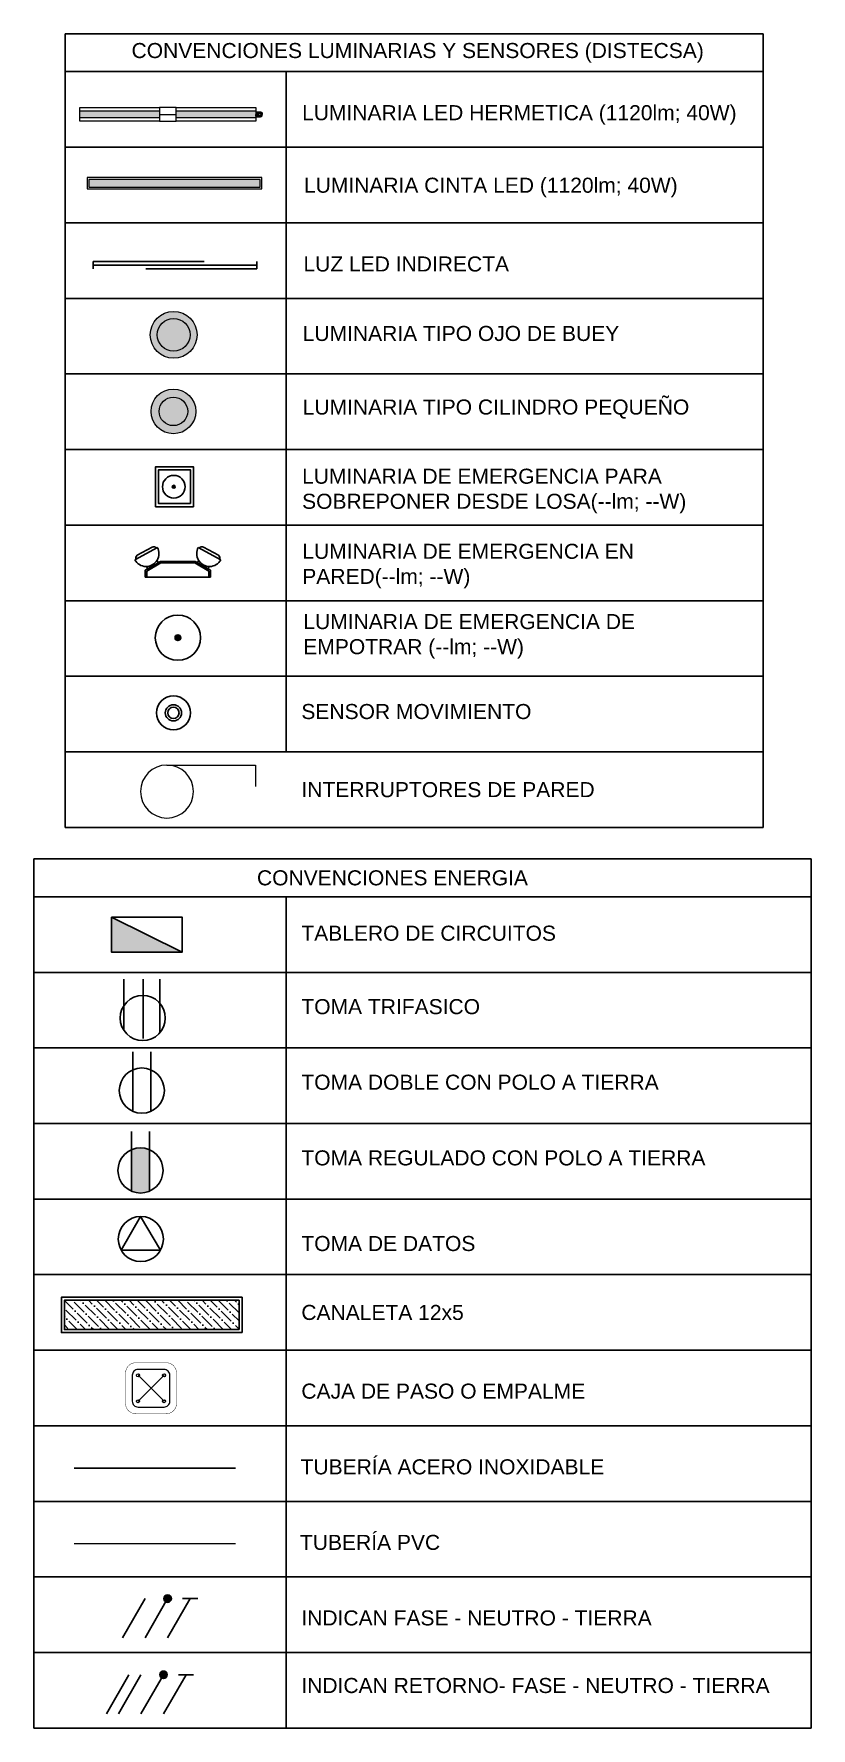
# Model space of a CAD drawing. Header units: metres. Extents: x -692 to 1029, y -233 to 3386.
# Drawn here: x 651.09 to 656.26, y 2606.58 to 2617.84 of the extents above; entities that cross this region are included whole.
import ezdxf
from ezdxf.lldxf.tags import DXFTag

# ---------------------------------------------------------------- set-up
doc = ezdxf.new("R2010")
doc.units = ezdxf.units.M
for name, pattern in [('CONTINUA', [0]), ('DASHED2', [9.525, 6.35, -3.175]), ('LÍNEAS_OCULTASX2', [0.75, 0.5, -0.25])]:
    doc.linetypes.add(name, pattern=pattern)
for name, color, linetype in [('-ALAMBRADO', 7, 'Continuous'), ('-CN-GYD-ILUMINACION-EM', 1, 'Continuous'), ('-CN-GYD-TEXTOS', 7, 'Continuous'), ('BYPASS', 7, 'Continuous'), ('CAJA DE PASO', 86, 'Continuous'), ('GG_EMERGENCIA 03', 1, 'Continuous'), ('GG_PROYECCION', 9, 'DASHED2'), ('LUMINARIA DE EMERGENCIA', 1, 'Continuous'), ('LUMINARIA EMERGENCIA DE EMPOTRAR', 1, 'Continuous'), ('LUMINARIA LED CIRCULAR', 7, 'Continuous'), ('LUZ LED INDIRECTA', 7, 'Continuous'), ('RE60', 7, 'Continuous'), ('SENSOR MOVIMIENTO', 3, 'Continuous'), ('T', 1, 'Continuous'), ('TB', 7, 'Continuous'), ('TOMA REGULADO', 1, 'Continuous'), ('TOMA TRIFASICO', 1, 'Continuous')]:
    doc.layers.add(name, color=color, linetype=linetype)
for name, color, linetype, lineweight in [('-CN-GYD-LUMINARIA CINTA LED', 4, 'Continuous', 18), ('-CN-GYD-LUMINARIA LED HERMETICA', 1, 'Continuous', 5), ('-CN-GYD-TUBERIA PVC', 96, 'PVC_LINE', 25), ('-CN-GYD-TUBERÍA ILUMINACION', 5, 'Continuous', 18), ('-CN-GYD-TUBERÍA PRINCIPAL ILUMINACION', 5, 'Continuous', 5), ('-CN-GYD-TUBERÍA TOMACORRIENTE PVC', 86, 'Continuous', 18), ('-CN-INTERRUPTORES DE PARED', 3, 'Continuous', 20), ('_TEXTO', 7, 'Continuous', 9), ('LUMINARIA DE EMERGENCIA PARA SOBREPONER', 1, 'Continuous', 25), ('RE80', 7, 'Continuous', 15)]:
    doc.layers.add(name, color=color, linetype=linetype, lineweight=lineweight)
doc.layers.add('JCA_HATCH 254', color=7, linetype='Continuous', true_color=0xc4c4c4)
doc.styles.add('GYD', font='arial.ttf', dxfattribs={"height": 2.5})
doc.styles.add('ROMANS', font='arial.ttf')
doc.styles.get("Standard").update_dxf_attribs({"font": 'arial.ttf'})
tags = doc.linetypes.add('EMT_LINE', pattern='A,0.5,-0.2,["EMT",Standard,S=0.1,R=0,X=-0.1,Y=-0.05],-0.25', length=0.95).pattern_tags.tags
tags[6] = DXFTag(74, 10)
tags = doc.linetypes.add('PVC_LINE', pattern='A,0.5,-0.2,["PVC",Standard,S=0.1,R=0,X=-0.1,Y=-0.05],-0.25', length=0.95).pattern_tags.tags
tags[6] = DXFTag(74, 10)
pattern_1 = [(180, (4.985, -38.812), (-6.00631, -10.40324), [1.50158, -10.51105]), (270, (4.2344, -38.812), (6.00631, -10.40324), [0.75079, -20.05569]), (270, (4.047, -38.812), (6.00631, -10.40324), [0.60063, -20.20584]), (270, (4.422, -38.812), (6.00631, -10.40324), [0.60063, -20.20584]), (240, (3.859, -38.812), (6.00631, -10.40324), [0.4805, -11.53212]), (300, (4.61, -38.812), (12.01262, -4e-09), [0.4805, -11.53212])]

# ---------------------------------------------------------------- blocks, each defined once
blk = doc.blocks.new('Sensor 360º_')
at = {"layer": 'SENSOR MOVIMIENTO'}
for radius in [0.113, 0.054, 0.0375]:
    blk.add_circle((0, 0), radius, dxfattribs=at)
blk = doc.blocks.new('OJO DE BUEY 12W')
at = {"layer": 'JCA_HATCH 254', "transparency": 33554687}
h = blk.add_hatch(color=256, dxfattribs=at)
h.dxf.hatch_style = 1
h.paths.add_polyline_path([(-103.7, 0, 1), (103.7, 0, 1)])
h.paths.add_polyline_path([(72.7, 0, -1), (-72.7, 0, -1)], flags=16)
at = {"layer": 'LUMINARIA LED CIRCULAR', "linetype": 'EMT_LINE', "lineweight": 5, "ltscale": 10}
h = blk.add_hatch(color=256, dxfattribs=at)
h.dxf.hatch_style = 1
h.set_gradient(color1=(147, 149, 152), color2=(248, 246, 176), name='SPHERICAL')
edge = h.paths.add_edge_path()
edge.add_arc((0, 0), 72.7, 0, 360)
at = {"layer": 'LUMINARIA LED CIRCULAR', "linetype": 'Continuous', "lineweight": 5, "ltscale": 10}
for radius in [103.7, 72.7]:
    blk.add_circle((0, 0), radius, dxfattribs=at)
blk = doc.blocks.new('LUMINARIA HERMETICA 40W')
h = blk.add_hatch()
h.set_pattern_fill('SWAMP', color=252, scale=0.472938, angle=180)
h.set_pattern_definition(pattern_1)
h.paths.add_polyline_path([(-24, 55), (23, 55), (23, 585), (-24, 585)])
h = blk.add_hatch()
h.set_pattern_fill('SWAMP', color=252, scale=0.472938, angle=180)
h.set_pattern_definition(pattern_1)
h.paths.add_polyline_path([(-24, -585), (23, -585), (23, -55), (-24, -55)])
at = {"layer": '-CN-INTERRUPTORES DE PARED', "color": 1, "extrusion": (0, 0, -1)}
for p, q in [((-46, 585), (46, 585)), ((-46, 55), (-46, 585)), ((46, 585), (46, 559)), ((46, 559), (46, 55)), ((-46, -559), (-46, -55)), ((46, -55), (46, -585)), ((-46, -585), (-46, -559)), ((46, -585), (-46, -585))]:
    blk.add_line(p, q, dxfattribs=at)
at = {"layer": '-CN-INTERRUPTORES DE PARED', "color": 1}
for p, q in [((46, 55), (-46, 55)), ((0, 55), (0, -55)), ((46, -55), (46, 55)), ((-46, -55), (46, -55)), ((-16, -587), (-17, -588)), ((-17, -588), (-17, -589)), ((-17, -589), (-17, -595)), ((-17, -595), (-12, -595)), ((-15, -587), (-16, -587)), ((-12, -596), (-16, -596)), ((-16, -596), (-16, -604)), ((-16, -604), (-12, -604)), ((-16, -605), (-16, -615)), ((-12, -605), (-16, -605)), ((-16, -615), (-14, -617)), ((-13, -587), (-15, -587)), ((-14, -617), (-14, -621)), ((-14, -621), (-14, -623)), ((-14, -623), (-11, -626)), ((-13, -587), (-13, -585)), ((-13, -585), (0, -585)), ((-12, -588), (-13, -587)), ((0, -587), (-13, -587)), ((-11, -589), (-12, -588)), ((-12, -595), (-12, -596)), ((-12, -604), (-12, -605)), ((-8, -588), (-11, -589)), ((-11, -626), (0, -626)), ((-7, -588), (-8, -588)), ((-3, -587), (-7, -588)), ((0, -587), (-3, -587)), ((13, -585), (0, -585)), ((0, -587), (3, -587)), ((0, -587), (13, -587)), ((11, -626), (0, -626)), ((3, -587), (7, -588)), ((7, -588), (8, -588)), ((8, -588), (11, -589)), ((11, -589), (12, -588)), ((14, -623), (11, -626)), ((12, -588), (13, -587)), ((17, -595), (12, -595)), ((12, -595), (12, -596)), ((12, -596), (16, -596)), ((16, -604), (12, -604)), ((12, -604), (12, -605)), ((12, -605), (16, -605)), ((13, -587), (13, -585)), ((13, -587), (15, -587)), ((16, -615), (14, -617)), ((14, -617), (14, -621)), ((14, -621), (14, -623)), ((15, -587), (16, -587)), ((16, -587), (17, -588)), ((16, -596), (16, -604)), ((16, -605), (16, -615)), ((17, -588), (17, -589)), ((17, -589), (17, -595))]:
    blk.add_line(p, q, dxfattribs=at)
for points in [[(-46, 55), (-46, -55)], [(-17, -594), (-11, -594), (-8, -594), (0, -594)], [(-14, -617), (0, -617)], [(-12, -595), (0, -595)], [(-12, -596), (0, -596)], [(-12, -604), (0, -604)], [(-12, -605), (0, -605)], [(-11, -589), (-11, -595)], [(-9, -615), (-11, -617)], [(-7, -605), (-7, -615), (-9, -615), (-9, -605)], [(-8, -588), (-8, -595)], [(-8, -604), (-8, -596)], [(-7, -615), (-4, -617)], [(17, -594), (11, -594), (8, -594), (0, -594)], [(12, -595), (0, -595)], [(12, -596), (0, -596)], [(12, -604), (0, -604)], [(12, -605), (0, -605)], [(14, -617), (0, -617)], [(7, -615), (4, -617)], [(7, -605), (7, -615), (9, -615), (9, -605)], [(8, -588), (8, -595)], [(8, -604), (8, -596)], [(9, -615), (11, -617)], [(11, -589), (11, -595)]]:
    blk.add_lwpolyline(points, dxfattribs=at)
at = {"color": 1}
for points in [[(23, 55), (-24, 55), (-24, 585), (23, 585)], [(23, -585), (-24, -585), (-24, -55), (23, -55)]]:
    blk.add_lwpolyline(points, close=True, dxfattribs=at)
blk = doc.blocks.new('*U35')
at = {"layer": '-CN-GYD-ILUMINACION-EM', "ltscale": 0.3}
for p, q in [((-145, 270), (-200, 170)), ((-114, 285), (-197, 136)), ((-119, 277), (-119, 277)), ((-193, 144), (-193, 144)), ((-145, -270), (-200, -170)), ((-114, -285), (-197, -136)), ((-193, -144), (-193, -144)), ((-119, -277), (-119, -277))]:
    blk.add_line(p, q, dxfattribs=at)
at = {"layer": '-CN-GYD-ILUMINACION-EM'}
for p, q in [((-104, 116), (-104, -116)), ((-94, 114), (-94, -114)), ((0, 217), (-46, 217)), ((0, 207), (-40, 207)), ((0, -217), (0, 217)), ((-46, -217), (0, -217)), ((-40, -207), (0, -207))]:
    blk.add_line(p, q, dxfattribs=at)
for points in [[(-96, 130), (-110, 138)], [(-46, 217), (-104, 116)], [(-40, 207), (-94, 114)], [(-56, 199), (-70, 208)], [(-96, -130), (-110, -138)], [(-46, -217), (-104, -116)], [(-40, -207), (-94, -114)], [(-56, -199), (-70, -208)]]:
    blk.add_lwpolyline(points, dxfattribs=at)
at = {"layer": '-CN-GYD-ILUMINACION-EM', "ltscale": 0.3}
for centre, radius, start, end in [((-156, 211), 85.5, 240.9715, 60.9715), ((-128, 260), 19.1, 60.9715, 150.9715), ((-183, 161), 19.1, 150.9715, 240.9715), ((-183, -161), 19.1, 119.0285, 209.0285), ((-156, -211), 85.5, 299.0285, 119.0285), ((-128, -260), 19.1, 209.0285, 299.0285)]:
    blk.add_arc(centre, radius, start, end, dxfattribs=at)
at = {"layer": '-CN-GYD-TEXTOS', "style": 'GYD'}
blk.add_attdef('5', (-68, -406), '', height=125, rotation=90, dxfattribs=at)
blk = doc.blocks.new('A$Cc7fbbbd8')
at = {"layer": 'GG_EMERGENCIA 03', "ltscale": 0.3}
h = blk.add_hatch(dxfattribs=at)
h.set_pattern_fill('ANSI31', color=256, scale=0.0005, angle=90)
h.set_pattern_definition([(135, (0.0614115, 0.0595737), (-0.00112253, -0.00112253), [])])
edge = h.paths.add_edge_path()
edge.add_arc((0.0614, 0.1), 0.00475, 0, 360)
for points in [[(-0.005, 0.0348), (-0.005, 0.1606), (0.1278, 0.1606), (0.1278, 0.0348)], [(0.005, 0.0448), (0.005, 0.1506), (0.1178, 0.1506), (0.1178, 0.0448)]]:
    blk.add_lwpolyline(points, close=True, dxfattribs=at)
for radius in [0.0376, 0.00475]:
    blk.add_circle((0.0614, 0.1), radius, dxfattribs=at)
blk = doc.blocks.new('Luminaria Lineal lumen')
at = {"layer": '-CN-INTERRUPTORES DE PARED'}
h = blk.add_hatch(dxfattribs=at)
h.set_pattern_fill('SWAMP', color=252, scale=0.5, angle=90)
h.set_pattern_definition([(90, (-99.318, -5.545), (-10.99852, 6.35), [1.5875, -11.1125]), (180, (-99.3185, -4.7517), (-10.99852, -6.35), [0.79375, -21.2033]), (180, (-99.3185, -4.553), (-10.99852, -6.35), [0.635, -21.36205]), (180, (-99.3185, -4.95), (-10.99852, -6.35), [0.635, -21.36205]), (150, (-99.318, -4.355), (-10.99852, -6.35), [0.508, -12.192]), (210, (-99.318, -5.149), (-5e-09, -12.7), [0.508, -12.192])])
h.paths.add_polyline_path([(-560, 25), (-560, -25), (560, -25), (560, 25)])
at = {"layer": '-CN-INTERRUPTORES DE PARED', "color": 4}
for points in [[(-572, -37), (-572, 37), (572, 37), (572, -37)], [(-560, -25), (-560, 25), (560, 25), (560, -25)]]:
    blk.add_lwpolyline(points, close=True, dxfattribs=at)
blk = doc.blocks.new('A$C9f2337e8')
at = {"layer": 'GG_PROYECCION', "color": 40, "linetype": 'CONTINUA', "ltscale": 0.3, "true_color": 0xf8d731, "const_width": 0.01}
blk.add_lwpolyline([(-6.832, -0.371), (0.409, -0.371)], dxfattribs=at)
at = {"layer": 'GG_PROYECCION', "color": 0, "ltscale": 0.3}
blk.add_lwpolyline([(-6.832, -0.396), (-6.832, -0.346), (0.409, -0.346), (0.409, -0.396)], close=True, dxfattribs=at)
blk = doc.blocks.new('A$Cd32da91f')
at = {"layer": '-CN-GYD-TUBERÍA ILUMINACION', "linetype": 'EMT_LINE', "lineweight": 5, "ltscale": 10}
h = blk.add_hatch(color=256, dxfattribs=at)
h.dxf.hatch_style = 1
h.set_gradient(color1=(248, 215, 49), color2=(248, 215, 49), name='INVSPHERICAL')
h.paths.add_polyline_path([(0.0875, -0.0302), (0.0971, -0.032), (0.1061, -0.0355), (0.1144, -0.0406), (0.1216, -0.0472), (0.1274, -0.0549), (0.1318, -0.0636), (0.1344, -0.073), (0.1353, -0.0827), (0.1344, -0.0923), (0.1318, -0.1017), (0.1274, -0.1104), (0.1216, -0.1181), (0.1144, -0.1247), (0.1061, -0.1298), (0.0971, -0.1333), (0.0875, -0.1351), (0.0778, -0.1351), (0.0682, -0.1333), (0.0592, -0.1298), (0.0509, -0.1247), (0.0437, -0.1181), (0.0379, -0.1104), (0.0336, -0.1017), (0.0309, -0.0923), (0.03, -0.0827), (0.0309, -0.073), (0.0336, -0.0636), (0.0379, -0.0549), (0.0437, -0.0472), (0.0509, -0.0406), (0.0592, -0.0355), (0.0682, -0.032), (0.0778, -0.0302)])
at = {"transparency": 33554687}
h = blk.add_hatch(color=256, dxfattribs=at)
h.dxf.hatch_style = 1
edge = h.paths.add_edge_path()
edge.add_ellipse((0.0827, -0.0827), major_axis=(0.0514, 0.0514), ratio=1, start_angle=0, end_angle=360)
edge.add_ellipse((0.0827, -0.0827), major_axis=(0.0584, 0.0584), ratio=1, start_angle=0, end_angle=360)
edge.add_ellipse((0.0827, -0.0827), major_axis=(0.0514, 0.0514), ratio=1, start_angle=0, end_angle=360)
edge.add_ellipse((0.0827, -0.0827), major_axis=(0.0584, 0.0584), ratio=1, start_angle=0, end_angle=360)
edge.add_ellipse((0.0827, -0.0827), major_axis=(0.0514, 0.0514), ratio=1, start_angle=0, end_angle=360)
edge.add_ellipse((0.0827, -0.0827), major_axis=(0.0584, 0.0584), ratio=1, start_angle=0, end_angle=360)
h = blk.add_hatch(dxfattribs=at)
h.set_pattern_fill('ANGLE', color=256)
h.set_pattern_definition([(0, (0, 0), (0, 6.985), [5.08, -1.905]), (90, (0, 0), (-6.985, 4e-16), [5.08, -1.905])])
edge = h.paths.add_edge_path()
edge.add_ellipse((0.0827, -0.0827), major_axis=(0.0584, 0.0584), ratio=1, start_angle=0, end_angle=360)
edge = h.paths.add_edge_path(flags=16)
edge.add_ellipse((0.0827, -0.0827), major_axis=(0.0372, 0.0372), ratio=1, start_angle=0, end_angle=360)
h = blk.add_hatch(color=256, dxfattribs=at)
h.dxf.hatch_style = 1
edge = h.paths.add_edge_path()
edge.add_ellipse((0.0827, -0.0827), major_axis=(0.0584, 0.0584), ratio=1, start_angle=0, end_angle=360)
edge = h.paths.add_edge_path(flags=16)
edge.add_ellipse((0.0827, -0.0827), major_axis=(0.0372, 0.0372), ratio=1, start_angle=0, end_angle=360)
at = {"layer": '-CN-GYD-TUBERÍA ILUMINACION', "linetype": 'Continuous', "ltscale": 10}
for major_axis in [(0.0584, 0.0584), (0.0372, 0.0372)]:
    blk.add_ellipse((0.0827, -0.0827), major_axis=major_axis, ratio=1, start_param=5.497787, end_param=11.780972, dxfattribs=at)
blk = doc.blocks.new('A$C078c93ae')
at = {"layer": 'LUMINARIA EMERGENCIA DE EMPOTRAR', "ltscale": 0.3}
h = blk.add_hatch(dxfattribs=at)
h.set_pattern_fill('ANSI31', color=256, scale=0.001)
h.set_pattern_definition([(45, (-0.005658, 0.0751944), (-0.00224506, 0.00224506), [])])
edge = h.paths.add_edge_path()
edge.add_arc((0.0752, 0.0752), 0.00949, 0, 360)
for radius in [0.0752, 0.00949]:
    blk.add_circle((0.0752, 0.0752, 0), radius, dxfattribs=at)
blk = doc.blocks.new('t')
at = {"layer": 'T'}
for p, q in [((0.0063, 0.03), (0.2042, 0.03)), ((0.0063, -0.03), (0.2042, -0.03))]:
    blk.add_line(p, q, dxfattribs=at)
blk.add_circle((0.075, 0), 0.075, dxfattribs=at)
blk = doc.blocks.new('TB')
at = {"layer": 'TB'}
h = blk.add_hatch(color=256, dxfattribs=at)
h.dxf.hatch_style = 1
h.paths.add_polyline_path([(0.1564, 0), (-0.1564, 0.1562), (-0.1564, 0)])
blk.add_lwpolyline([(-0.1564, 0.1562), (0.1564, 0.1562), (0.1564, 0), (-0.1564, 0)], close=True, dxfattribs=at)
blk.add_lwpolyline([(0.1564, 0), (-0.1564, 0.1562)], dxfattribs=at)
blk = doc.blocks.new('Caja de paso')
at = {"layer": '-CN-GYD-TUBERÍA TOMACORRIENTE PVC', "const_width": 0.00173}
blk.add_lwpolyline([(-0.1111, 0.0667), (-0.1111, -0.0667, 0.414214), (-0.0667, -0.1111), (0.0667, -0.1111, 0.414214), (0.1111, -0.0667), (0.1111, 0.0667, 0.414214), (0.0667, 0.1111), (-0.0667, 0.1111, 0.414214)], format="xyb", close=True, dxfattribs=at)
at = {"layer": '-CN-GYD-TUBERÍA TOMACORRIENTE PVC'}
blk.add_lwpolyline([(-0.0566, -0.0819), (0.0566, -0.0819, 0.414214), (0.0819, -0.0566), (0.0819, 0.0566, 0.414214), (0.0566, 0.0819), (-0.0566, 0.0819, 0.414214), (-0.0819, 0.0566), (-0.0819, -0.0566, 0.414214)], format="xyb", close=True, dxfattribs=at)
at = {"layer": '-CN-GYD-TUBERÍA TOMACORRIENTE PVC', "linetype": 'LÍNEAS_OCULTASX2'}
for points in [[(-0.0566, 0.0566), (0.0566, -0.0566)], [(0.0566, 0.0566), (-0.0566, -0.0566)]]:
    blk.add_lwpolyline(points, dxfattribs=at)
at = {"layer": '-CN-GYD-TUBERÍA TOMACORRIENTE PVC'}
for centre in [(-0.0566, 0.0566), (0.0566, 0.0566), (-0.0566, -0.0566), (0.0566, -0.0566)]:
    blk.add_circle(centre, 0.00665, dxfattribs=at)
blk = doc.blocks.new('3x')
at = {"layer": '-ALAMBRADO'}
h = blk.add_hatch(color=256, dxfattribs=at)
edge = h.paths.add_edge_path()
edge.add_arc((0.078, 0.13), 0.025, 0, 360)
for p, q in [((-0.152, 0.13), (-0.302, -0.13)), ((-0.072, 0.13), (-0.222, -0.13)), ((0.078, 0.13), (-0.072, -0.13)), ((0.228, 0.13), (0.078, -0.13))]:
    blk.add_line(p, q, dxfattribs=at)
blk.add_lwpolyline([(0.278, 0.13), (0.178, 0.13)], dxfattribs=at)
blk.add_circle((0.078, 0.13), 0.025, dxfattribs=at)
blk = doc.blocks.new('*U29')
at = {"layer": '-ALAMBRADO'}
blk.add_blockref('3x', (0, 0), dxfattribs=at)
blk = doc.blocks.new('2x')
at = {"layer": '-ALAMBRADO'}
h = blk.add_hatch(color=256, dxfattribs=at)
edge = h.paths.add_edge_path()
edge.add_arc((0.075, 0.13), 0.025, 0, 360)
for p, q in [((-0.075, 0.13), (-0.225, -0.13)), ((0.075, 0.13), (-0.075, -0.13)), ((0.225, 0.13), (0.075, -0.13))]:
    blk.add_line(p, q, dxfattribs=at)
blk.add_lwpolyline([(0.275, 0.13), (0.175, 0.13)], dxfattribs=at)
blk.add_circle((0.075, 0.13), 0.025, dxfattribs=at)
blk = doc.blocks.new('*U28')
at = {"layer": '-ALAMBRADO'}
blk.add_blockref('2x', (0, 0), dxfattribs=at)
blk = doc.blocks.new('A$Cce91d04e')
at = {"layer": 'T'}
blk.add_lwpolyline([(0.1402, 0.038), (0.0743, 0.15), (0.0098, 0.038)], close=True, dxfattribs=at)
blk.add_ellipse((0.075, 0.075), major_axis=(-0.053, 0.053), ratio=1, start_param=-0.785398, end_param=5.497787, dxfattribs=at)
blk = doc.blocks.new('*U106')
at = {"linetype": 'Continuous', "true_color": 0x6b6bff}
h = blk.add_hatch(dxfattribs=at)
h.set_pattern_fill('ANSI36', color=171, scale=12.01033, angle=180)
h.set_pattern_definition([(225, (5431875.837, 2115561.8), (-20.2229691, -74.15088673), [95.3319906, -19.0663981, 0, -19.0663981])])
h.paths.add_polyline_path([(3125296, 1822009), (3125491, 1822009), (3125491, 1823170), (3125296, 1823170)])
at = {"color": 171, "linetype": 'Continuous', "true_color": 0x6b6bff}
for points in [[(3125276, 1821989), (3125511, 1821989), (3125511, 1823190), (3125276, 1823190)], [(3125296, 1822009), (3125491, 1822009), (3125491, 1823170), (3125296, 1823170)]]:
    blk.add_lwpolyline(points, close=True, dxfattribs=at)
blk = doc.blocks.new('A$C28df0a04')
at = {"layer": 'TOMA REGULADO'}
h = blk.add_hatch(color=256, dxfattribs=at)
h.dxf.hatch_style = 1
edge = h.paths.add_edge_path()
edge.add_ellipse((0.15, 0.15), major_axis=(-0.106, 0.106), ratio=1, start_angle=291.4218, end_angle=338.5782)
edge.add_line((0.09, 0.287), (0.09, 0.013))
edge.add_ellipse((0.15, 0.15), major_axis=(-0.106, 0.106), ratio=1, start_angle=111.4218, end_angle=158.5782)
edge.add_line((0.21, 0.013), (0.21, 0.287))
for p, q in [((0.09, 0.013), (0.09, 0.408)), ((0.21, 0.013), (0.21, 0.408))]:
    blk.add_line(p, q, dxfattribs=at)
blk.add_ellipse((0.15, 0.15), major_axis=(-0.106, 0.106), ratio=1, dxfattribs=at)
blk = doc.blocks.new('A$C8f8caf15')
at = {"layer": 'T'}
for p, q in [((0.067, -0.025), (0.408, -0.025)), ((0.013, -0.153), (0.408, -0.153)), ((0.053, -0.264), (0.408, -0.264))]:
    blk.add_line(p, q, dxfattribs=at)
blk.add_ellipse((0.15, -0.15), major_axis=(0.106, 0.106), ratio=1, start_param=5.497787, end_param=11.780972, dxfattribs=at)

msp = doc.modelspace()

# ---------------------------------------------------------------- linework, layer by layer
at = {"layer": '-CN-GYD-TUBERIA PVC', "linetype": 'PVC_LINE', "ltscale": 10, "const_width": 0.01, "elevation": 0}
msp.add_lwpolyline([(651.357, 2607.804), (652.433, 2607.804)], dxfattribs=at)
at = {"layer": '-CN-GYD-TUBERÍA PRINCIPAL ILUMINACION', "linetype": 'EMT_LINE', "ltscale": 10, "const_width": 0.01, "elevation": 0}
msp.add_lwpolyline([(651.357, 2608.306), (652.433, 2608.306)], dxfattribs=at)
at = {"layer": '-CN-INTERRUPTORES DE PARED', "color": 3, "extrusion": (0, 0, -1)}
for p, q in [((651.976, 2612.978, 0), (652.564, 2612.978, 0)), ((652.564, 2612.978, 0), (652.564, 2612.835, 0))]:
    msp.add_line(p, q, dxfattribs=at)
msp.add_circle((-651.976, 2612.802, 0), 0.176, dxfattribs=at)
at = {"layer": 'RE60'}
for p, q in [((651.3, 2612.564, 0), (651.3, 2617.837, 0)), ((652.769, 2617.586, 0), (652.769, 2613.066, 0)), ((651.3, 2617.083, 0), (655.938, 2617.083, 0)), ((651.3, 2616.581, 0), (655.938, 2616.581, 0)), ((651.3, 2616.079, 0), (655.938, 2616.079, 0)), ((651.3, 2615.577, 0), (655.938, 2615.577, 0)), ((651.3, 2615.075, 0), (655.938, 2615.075, 0)), ((651.3, 2614.572, 0), (655.938, 2614.572, 0)), ((651.3, 2614.07, 0), (655.938, 2614.07, 0)), ((651.3, 2614.07, 0), (655.938, 2614.07, 0)), ((651.3, 2613.568, 0), (655.938, 2613.568, 0)), ((651.3, 2613.066, 0), (655.938, 2613.066, 0)), ((651.3, 2612.564, 0), (655.938, 2612.564, 0)), ((656.257, 2612.354, 0), (656.257, 2606.579, 0)), ((652.769, 2612.103, 0), (652.769, 2606.579, 0)), ((651.091, 2611.6, 0), (656.257, 2611.6, 0)), ((651.091, 2611.098, 0), (656.257, 2611.098, 0)), ((651.091, 2610.596, 0), (656.257, 2610.596, 0)), ((651.091, 2610.094, 0), (656.257, 2610.094, 0)), ((651.091, 2609.592, 0), (656.257, 2609.592, 0)), ((651.091, 2609.089, 0), (656.257, 2609.089, 0)), ((651.091, 2608.587, 0), (656.257, 2608.587, 0)), ((651.091, 2608.085, 0), (656.257, 2608.085, 0)), ((651.091, 2607.583, 0), (656.257, 2607.583, 0)), ((651.091, 2607.081, 0), (656.257, 2607.081, 0)), ((651.091, 2606.579, 0), (656.257, 2606.579, 0))]:
    msp.add_line(p, q, dxfattribs=at)
at = {"layer": 'RE60', "elevation": 0}
for points in [[(651.3, 2617.837), (655.938, 2617.837)], [(655.938, 2612.564), (655.938, 2617.837)], [(651.3, 2617.586), (655.938, 2617.586)], [(651.091, 2612.354), (656.257, 2612.354)], [(651.091, 2606.579), (651.091, 2612.354)], [(651.091, 2612.103), (656.257, 2612.103)]]:
    msp.add_lwpolyline(points, dxfattribs=at)

# ---------------------------------------------------------------- block references
at = {"layer": '-CN-GYD-LUMINARIA CINTA LED', "xscale": -0.001016, "yscale": 0.001016, "zscale": 0.288, "rotation": 180}
msp.add_blockref('Luminaria Lineal lumen', (652.026, 2616.844), dxfattribs=at)
at = {"layer": '-CN-GYD-LUMINARIA LED HERMETICA', "linetype": 'Continuous', "xscale": 0.001, "yscale": 0.001, "zscale": 0.002575412933351854, "rotation": 90}
msp.add_blockref('LUMINARIA HERMETICA 40W', (651.982, 2617.302), dxfattribs=at)
at = {"ltscale": 0.5, "xscale": 0.001, "yscale": 0.001, "zscale": 0.001, "rotation": 90}
msp.add_blockref('*U106', (2474.464, -516.069), dxfattribs=at)
at = {"layer": '_TEXTO', "linetype": 'Continuous', "ltscale": 10}
for name, p, zscale in [('*U28', (651.905, 2607.309, 0), 0.5), ('*U29', (651.875, 2606.803, 0), 320)]:
    msp.add_blockref(name, p, dxfattribs=dict(at, zscale=zscale))
at = {"layer": 'BYPASS', "xscale": 1.8, "yscale": 1.8}
msp.add_blockref('A$Cd32da91f', (651.87, 2615.477), dxfattribs=at)
at = {"layer": 'CAJA DE PASO', "linetype": 'Continuous', "ltscale": 10, "xscale": 1.523145158877299, "yscale": 1.523145158877299, "zscale": 1.523145158877299}
msp.add_blockref('Caja de paso', (651.87, 2608.837, 0), dxfattribs=at)
at = {"layer": 'LUMINARIA DE EMERGENCIA', "linetype": 'Continuous', "ltscale": 10, "xscale": 0.001, "yscale": 0.001, "zscale": 0.001, "rotation": 270}
msp.add_blockref('*U35', (652.048, 2614.227, 0), dxfattribs=at)
at = {"layer": 'LUMINARIA DE EMERGENCIA PARA SOBREPONER', "xscale": 2, "yscale": 2, "zscale": 2, "rotation": 90}
msp.add_blockref('A$Cc7fbbbd8', (652.221, 2614.705, 0), dxfattribs=at)
at = {"layer": 'LUMINARIA EMERGENCIA DE EMPOTRAR', "xscale": 2, "yscale": 2}
for name, p in [('A$C078c93ae', (651.898, 2613.674)), ('A$Cce91d04e', (651.652, 2609.678))]:
    msp.add_blockref(name, p, dxfattribs=at)
at = {"layer": 'LUMINARIA LED CIRCULAR', "xscale": 0.0015, "yscale": 0.0015, "zscale": 0.578415361173768}
msp.add_blockref('OJO DE BUEY 12W', (652.02, 2615.837), dxfattribs=at)
at = {"layer": 'LUZ LED INDIRECTA', "xscale": 0.15}
msp.add_blockref('A$C9f2337e8', (652.511, 2616.671, 0), dxfattribs=at)
at = {"layer": 'SENSOR MOVIMIENTO'}
msp.add_blockref('Sensor 360º_', (652.019, 2613.325, 0), dxfattribs=at)
at = {"layer": 'T', "xscale": 2, "yscale": 2, "zscale": 1.5, "rotation": 90}
msp.add_blockref('t', (651.809, 2610.665, 0), dxfattribs=at)
at = {"layer": 'TB', "xscale": 1.5, "yscale": 1.5, "zscale": 1.5}
msp.add_blockref('TB', (651.842, 2611.734, 0), dxfattribs=at)
at = {"layer": 'TOMA REGULADO'}
msp.add_blockref('A$C28df0a04', (651.65, 2610.134), dxfattribs=at)
at = {"layer": 'TOMA TRIFASICO', "rotation": 90}
msp.add_blockref('A$C8f8caf15', (651.665, 2611.147), dxfattribs=at)

# ---------------------------------------------------------------- texts
at = {"layer": 'RE60', "ltscale": 0.02, "char_height": 0.1, "width": 5.55657, "attachment_point": 5, "style": 'ROMANS'}
for s, insert in [('CONVENCIONES LUMINARIAS Y SENSORES (DISTECSA)', (653.642, 2617.711, 0)), (' CONVENCIONES ENERGIA', (653.455, 2612.228, 0))]:
    msp.add_mtext(s, dxfattribs=dict(at, insert=insert))
at = {"layer": 'RE80', "ltscale": 0.015, "char_height": 0.1, "attachment_point": 4, "style": 'ROMANS'}
for s, insert, width in [('\\pxl1,r1.8772;LUMINARIA LED HERMETICA (1120lm; 40W)', (652.774, 2617.298, 0), 4.02029), ('\\pxl1,r1.8772;LUMINARIA CINTA LED (1120lm; 40W)', (652.786, 2616.816, 0), 4.02029), ('\\pxl1,r1.8772;LUZ LED INDIRECTA', (652.783, 2616.307, 0), 1.70732), ('\\pxl1,r1.8772;LUMINARIA DE EMERGENCIA PARA SOBREPONER DESDE LOSA(--lm; --W)', (652.774, 2614.799, 0), 2.91315), ('\\pxl1,r1.8772;LUMINARIA DE EMERGENCIA EN PARED(--lm; --W)', (652.775, 2614.3, 0), 3.16892), ('\\pxl1,r1.8772;LUMINARIA DE EMERGENCIA DE EMPOTRAR (--lm; --W)', (652.782, 2613.833, 0), 3.02409), ('\\pxl1,r1.8772;SENSOR MOVIMIENTO', (652.769, 2613.333, 0), 3.38772), ('\\pxl1,r1.8772;TABLERO DE CIRCUITOS', (652.769, 2611.86, 0), 3.38772), ('\\pxl1,r1.8772;TOMA TRIFASICO', (652.769, 2611.372, 0), 3.38772), ('\\pxl1,r1.8772;TOMA DOBLE CON POLO A TIERRA', (652.769, 2610.87, 0), 3.38772), ('\\pxl1,r1.8772;TOMA REGULADO CON POLO A TIERRA', (652.769, 2610.367, 0), 3.38772), ('\\pxl1,r1.8772;TOMA DE DATOS', (652.769, 2609.798, 0), 3.38772), ('CANALETA 12x5', (652.869, 2609.34), 3.38772), ('\\pxl1,r1.8772;CAJA DE PASO O EMPALME', (652.769, 2608.817, 0), 3.38772), ('TUBERÍA ACERO INOXIDABLE', (652.864, 2608.314, 0), 2.01185), ('TUBERÍA PVC', (652.86, 2607.812, 0), 0.92699), ('\\pxl1,r1.8772;INDICAN FASE - NEUTRO - TIERRA', (652.769, 2607.31, 0), 3.38772), ('\\pxl1,r1.8772,t34;INDICAN RETORNO- FASE - NEUTRO - TIERRA', (652.769, 2606.861, 0), 3.52039)]:
    msp.add_mtext(s, dxfattribs=dict(at, insert=insert, width=width))
for s, insert in [('\\pxt5;LUMINARIA TIPO OJO DE BUEY\\P\\ptz; ', (652.878, 2615.762)), ('\\pxt5;LUMINARIA TIPO CILINDRO PEQUEÑO\\P\\ptz; ', (652.878, 2615.26, 0)), ('INTERRUPTORES DE PARED', (652.87, 2612.814, 0))]:
    msp.add_mtext_dynamic_manual_height_columns(s, width=1414.4807, gutter_width=187.5, heights=[277.011], dxfattribs=dict(at, insert=insert))

doc.saveas('drawing.dxf')
